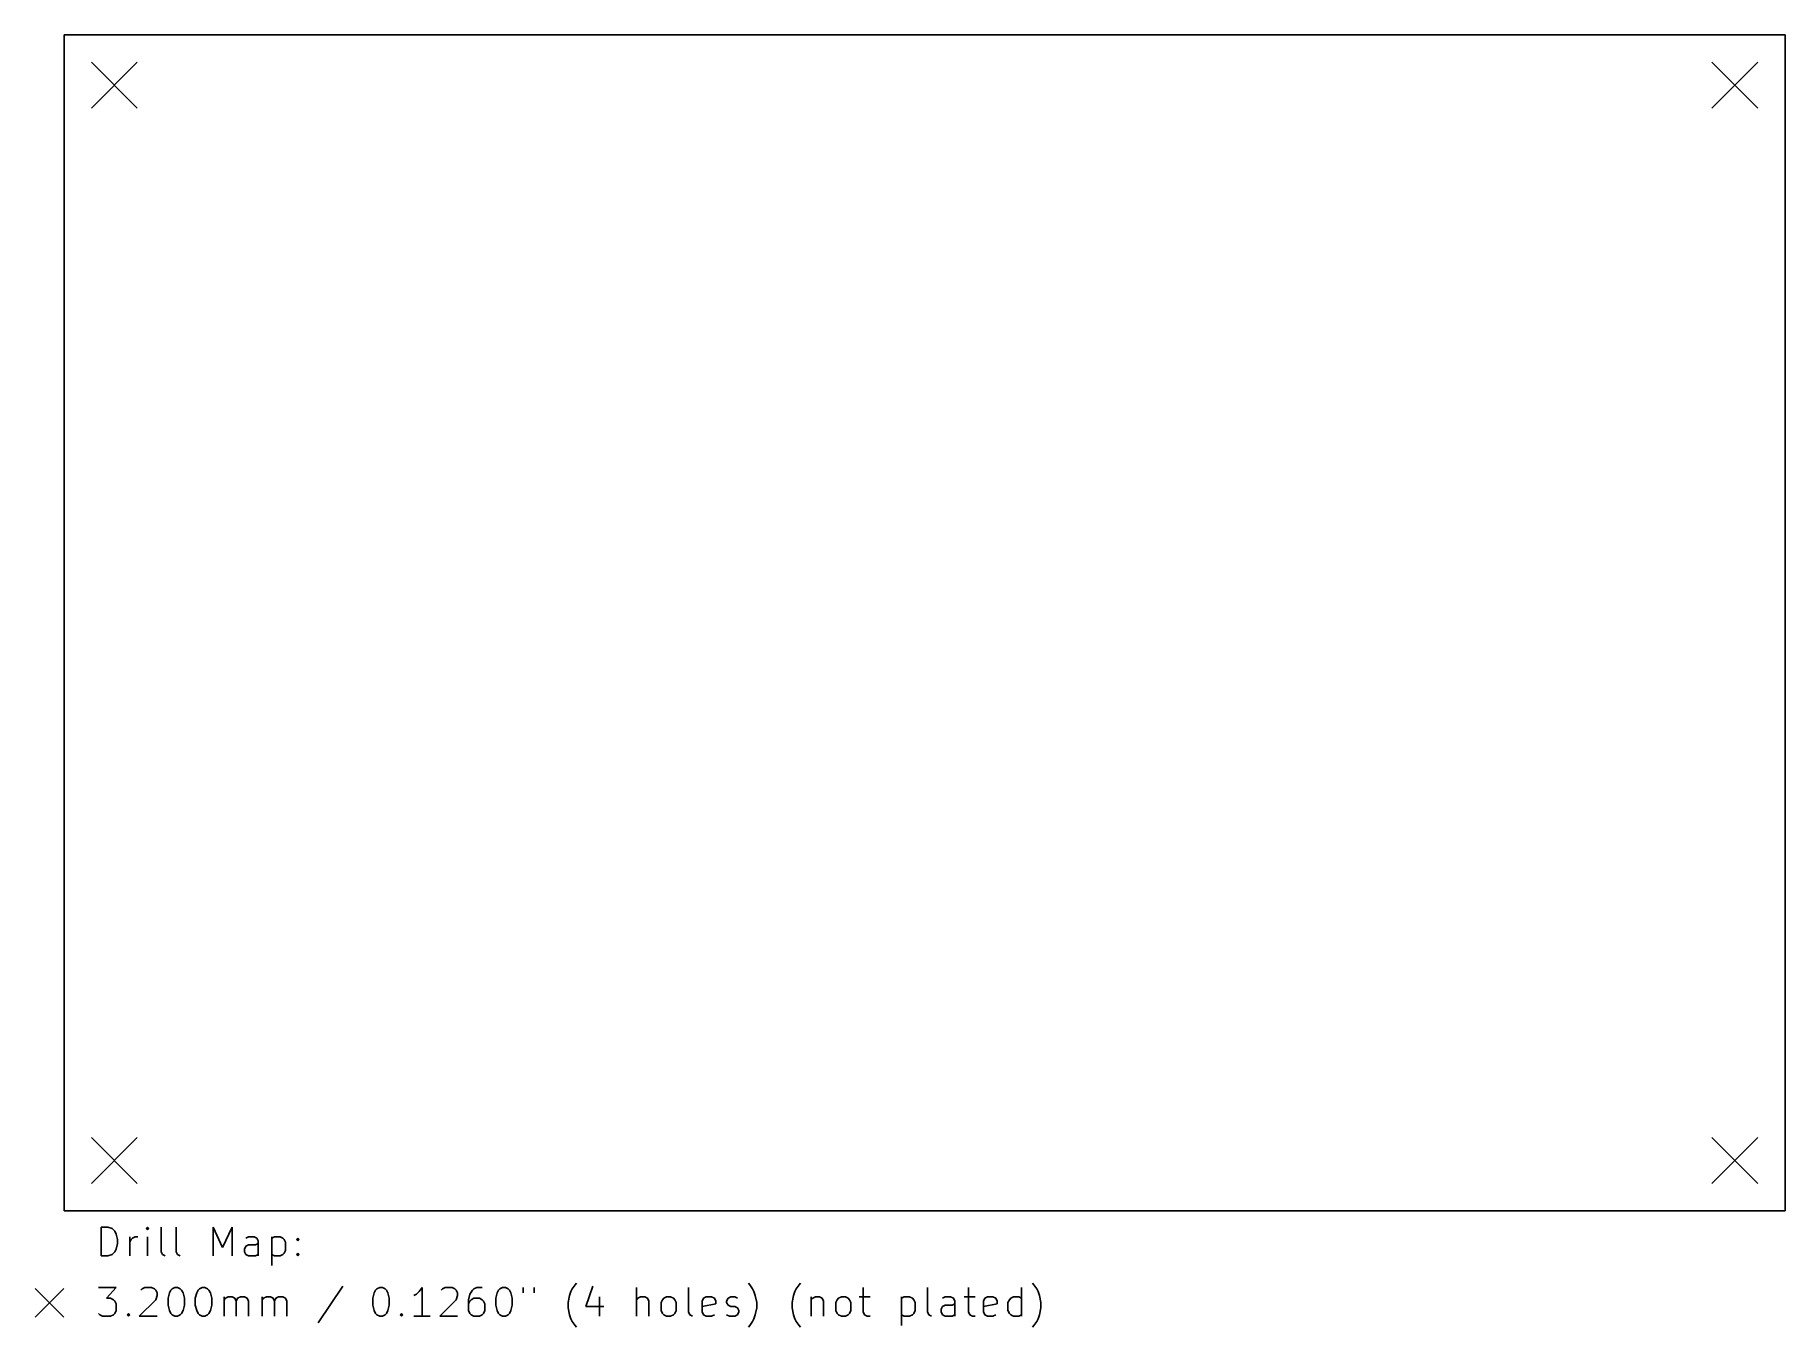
# Model space of a CAD drawing. Extents: x -6 to 117, y -14 to 76.
import ezdxf

# ---------------------------------------------------------------- set-up
doc = ezdxf.new("R2010")
doc.units = 0
doc.layers.add('BLACK', color=7, linetype='CONTINUOUS')

msp = doc.modelspace()

# ---------------------------------------------------------------- linework, layer by layer
at = {"layer": 'BLACK', "linetype": 'CONTINUOUS'}
for p, q in [((-3.475, 76.15), (116.525, 76.15)), ((-3.475, -5.855), (-3.475, 76.15)), ((116.525, 76.15), (116.525, -5.855)), ((-1.57, 74.25), (1.63, 71.05)), ((1.63, 74.25), (-1.57, 71.05)), ((111.43, 74.25), (114.63, 71.05)), ((114.63, 74.25), (111.43, 71.05)), ((-1.57, -0.75), (1.63, -3.95)), ((1.63, -0.75), (-1.57, -3.95)), ((111.43, -0.75), (114.63, -3.95)), ((114.63, -0.75), (111.43, -3.95)), ((116.525, -5.855), (-3.475, -5.855)), ((-0.892231, -8.994838), (-0.892231, -6.994838)), ((-0.892231, -6.994838), (-0.416041, -6.994838)), ((-0.416041, -6.994838), (-0.130326, -7.090076)), ((-0.130326, -7.090076), (0.060149, -7.280552)), ((0.060149, -7.280552), (0.155387, -7.471028)), ((2.345863, -6.994838), (2.250625, -7.090076)), ((2.250625, -7.090076), (2.345863, -7.185314)), ((2.441101, -7.090076), (2.345863, -6.994838)), ((2.345863, -6.994838), (2.345863, -7.185314)), ((2.345863, -7.185314), (2.441101, -7.090076)), ((3.298244, -8.709123), (3.298244, -6.994838)), ((4.345863, -8.709123), (4.345863, -6.994838)), ((6.917292, -8.994838), (6.917292, -6.994838)), ((6.917292, -6.994838), (7.583959, -8.423409)), ((7.583959, -8.423409), (8.250625, -6.994838)), ((8.250625, -6.994838), (8.250625, -8.994838)), ((0.155387, -8.518647), (0.060149, -8.709123)), ((0.155387, -7.471028), (0.250625, -7.85198)), ((0.250625, -8.137695), (0.155387, -8.518647)), ((0.250625, -7.85198), (0.250625, -8.137695)), ((1.107768, -8.994838), (1.107768, -7.661504)), ((1.107768, -8.042457), (1.203006, -7.85198)), ((1.203006, -7.85198), (1.298244, -7.756742)), ((1.298244, -7.756742), (1.48872, -7.661504)), ((1.48872, -7.661504), (1.679197, -7.661504)), ((2.345863, -8.994838), (2.345863, -7.661504)), ((9.107768, -8.518647), (9.203006, -8.328171)), ((9.107768, -8.709123), (9.107768, -8.518647)), ((9.393482, -7.661504), (9.203006, -7.756742)), ((9.203006, -8.328171), (9.393482, -8.232933)), ((9.774435, -7.661504), (9.393482, -7.661504)), ((9.393482, -8.232933), (9.869673, -8.232933)), ((9.964911, -7.756742), (9.774435, -7.661504)), ((9.869673, -8.232933), (10.060149, -8.137695)), ((10.060149, -7.947219), (9.964911, -7.756742)), ((10.060149, -8.994838), (10.060149, -7.947219)), ((11.01253, -7.661504), (11.01253, -9.661504)), ((11.01253, -7.756742), (11.203006, -7.661504)), ((11.203006, -7.661504), (11.583959, -7.661504)), ((11.583959, -7.661504), (11.774435, -7.756742)), ((11.774435, -7.756742), (11.869673, -7.85198)), ((11.869673, -7.85198), (11.964911, -8.042457)), ((11.964911, -8.042457), (11.964911, -8.613885)), ((12.726816, -7.85198), (12.822054, -7.756742)), ((12.822054, -7.947219), (12.726816, -7.85198)), ((12.822054, -7.756742), (12.917292, -7.85198)), ((12.822054, -7.756742), (12.822054, -7.947219)), ((12.917292, -7.85198), (12.822054, -7.947219)), ((-0.416041, -8.994838), (-0.892231, -8.994838)), ((-0.130326, -8.8996), (-0.416041, -8.994838)), ((0.060149, -8.709123), (-0.130326, -8.8996)), ((3.393482, -8.8996), (3.298244, -8.709123)), ((3.583958, -8.994838), (3.393482, -8.8996)), ((4.441101, -8.8996), (4.345863, -8.709123)), ((4.631577, -8.994838), (4.441101, -8.8996)), ((9.203006, -8.8996), (9.107768, -8.709123)), ((9.393482, -8.994838), (9.203006, -8.8996)), ((9.869673, -8.994838), (9.393482, -8.994838)), ((10.060149, -8.8996), (9.869673, -8.994838)), ((11.203006, -8.994838), (11.01253, -8.8996)), ((11.583959, -8.994838), (11.203006, -8.994838)), ((11.774435, -8.8996), (11.583959, -8.994838)), ((11.869673, -8.804361), (11.774435, -8.8996)), ((11.964911, -8.613885), (11.869673, -8.804361)), ((12.726816, -8.8996), (12.822054, -8.804361)), ((12.822054, -8.994838), (12.726816, -8.8996)), ((12.822054, -8.804361), (12.917292, -8.8996)), ((12.822054, -8.804361), (12.822054, -8.994838)), ((12.917292, -8.8996), (12.822054, -8.994838)), ((32.15539, -11.004361), (32.250629, -10.909123)), ((44.345868, -11.004361), (44.25063, -10.909123)), ((47.774439, -11.004361), (47.869678, -10.909123)), ((64.155393, -11.004361), (64.060155, -10.909123)), ((-5.5, -11.28), (-3.5, -13.28)), ((-3.5, -11.28), (-5.5, -13.28)), ((-1.082707, -11.194838), (0.155387, -11.194838)), ((0.155387, -11.194838), (-0.511279, -11.956742)), ((-0.511279, -11.956742), (-0.225564, -11.956742)), ((-0.225564, -11.956742), (-0.035088, -12.05198)), ((-0.035088, -12.05198), (0.060149, -12.147219)), ((0.060149, -12.147219), (0.155387, -12.337695)), ((2.917292, -12.05198), (1.774435, -13.194838)), ((1.869673, -11.385314), (1.964911, -11.290076)), ((1.964911, -11.290076), (2.155387, -11.194838)), ((2.155387, -11.194838), (2.631578, -11.194838)), ((2.631578, -11.194838), (2.822054, -11.290076)), ((2.822054, -11.290076), (2.917292, -11.385314)), ((2.917292, -11.385314), (3.01253, -11.57579)), ((3.01253, -11.766266), (2.917292, -12.05198)), ((3.01253, -11.57579), (3.01253, -11.766266)), ((3.774435, -11.956742), (3.869673, -11.57579)), ((3.774435, -12.432933), (3.774435, -11.956742)), ((3.869673, -11.57579), (3.964911, -11.385314)), ((3.964911, -11.385314), (4.060149, -11.290076)), ((4.060149, -11.290076), (4.250625, -11.194838)), ((4.250625, -11.194838), (4.441102, -11.194838)), ((4.441102, -11.194838), (4.631578, -11.290076)), ((4.631578, -11.290076), (4.726816, -11.385314)), ((4.726816, -11.385314), (4.822054, -11.57579)), ((4.822054, -11.57579), (4.917292, -11.956742)), ((4.917292, -11.956742), (4.917292, -12.432933)), ((5.679197, -11.956742), (5.774435, -11.57579)), ((5.679197, -12.432933), (5.679197, -11.956742)), ((5.774435, -11.57579), (5.869673, -11.385314)), ((5.869673, -11.385314), (5.964911, -11.290076)), ((5.964911, -11.290076), (6.155387, -11.194838)), ((6.155387, -11.194838), (6.345864, -11.194838)), ((6.345864, -11.194838), (6.53634, -11.290076)), ((6.53634, -11.290076), (6.631578, -11.385314)), ((6.631578, -11.385314), (6.726816, -11.57579)), ((6.726816, -11.57579), (6.822054, -11.956742)), ((6.822054, -11.956742), (6.822054, -12.432933)), ((7.679197, -13.194838), (7.679197, -11.861504)), ((7.679197, -12.05198), (7.774435, -11.956742)), ((7.774435, -11.956742), (7.964911, -11.861504)), ((7.964911, -11.861504), (8.250626, -11.861504)), ((8.250626, -11.861504), (8.441102, -11.956742)), ((8.441102, -11.956742), (8.53634, -12.147219)), ((8.53634, -12.147219), (8.631578, -11.956742)), ((8.53634, -12.147219), (8.53634, -13.194838)), ((8.631578, -11.956742), (8.822054, -11.861504)), ((8.822054, -11.861504), (9.107768, -11.861504)), ((9.107768, -11.861504), (9.298245, -11.956742)), ((9.298245, -11.956742), (9.393483, -12.147219)), ((9.393483, -12.147219), (9.393483, -13.194838)), ((10.345864, -13.194838), (10.345864, -11.861504)), ((10.345864, -12.05198), (10.441102, -11.956742)), ((10.441102, -11.956742), (10.631578, -11.861504)), ((10.631578, -11.861504), (10.917293, -11.861504)), ((10.917293, -11.861504), (11.107769, -11.956742)), ((11.107769, -11.956742), (11.203007, -12.147219)), ((11.203007, -12.147219), (11.298245, -11.956742)), ((11.203007, -12.147219), (11.203007, -13.194838)), ((11.298245, -11.956742), (11.488721, -11.861504)), ((11.488721, -11.861504), (11.774435, -11.861504)), ((11.774435, -11.861504), (11.964912, -11.956742)), ((11.964912, -11.956742), (12.06015, -12.147219)), ((12.06015, -12.147219), (12.06015, -13.194838)), ((15.964912, -11.0996), (14.250627, -13.671028)), ((18.060151, -11.956742), (18.155389, -11.57579)), ((18.060151, -12.432933), (18.060151, -11.956742)), ((18.155389, -11.57579), (18.250627, -11.385314)), ((18.250627, -11.385314), (18.345865, -11.290076)), ((18.345865, -11.290076), (18.536341, -11.194838)), ((18.536341, -11.194838), (18.726818, -11.194838)), ((18.726818, -11.194838), (18.917294, -11.290076)), ((18.917294, -11.290076), (19.012532, -11.385314)), ((19.012532, -11.385314), (19.10777, -11.57579)), ((19.10777, -11.57579), (19.203008, -11.956742)), ((19.203008, -11.956742), (19.203008, -12.432933)), ((21.10777, -11.671028), (20.917294, -11.766266)), ((21.298246, -11.480552), (21.10777, -11.671028)), ((21.488722, -11.194838), (21.298246, -11.480552)), ((21.488722, -13.194838), (21.488722, -11.194838)), ((23.869675, -12.05198), (22.726818, -13.194838)), ((22.822056, -11.385314), (22.917294, -11.290076)), ((22.917294, -11.290076), (23.10777, -11.194838)), ((23.10777, -11.194838), (23.583961, -11.194838)), ((23.583961, -11.194838), (23.774437, -11.290076)), ((23.774437, -11.290076), (23.869675, -11.385314)), ((23.869675, -11.385314), (23.964913, -11.57579)), ((23.964913, -11.766266), (23.869675, -12.05198)), ((23.964913, -11.57579), (23.964913, -11.766266)), ((24.822056, -11.671028), (24.726818, -12.05198)), ((24.726818, -12.05198), (24.726818, -12.813885)), ((24.822056, -12.147219), (24.726818, -12.337695)), ((25.012532, -11.385314), (24.822056, -11.671028)), ((24.917294, -12.05198), (24.822056, -12.147219)), ((25.10777, -11.956742), (24.917294, -12.05198)), ((25.10777, -11.290076), (25.012532, -11.385314)), ((25.298246, -11.194838), (25.10777, -11.290076)), ((25.488723, -11.956742), (25.10777, -11.956742)), ((25.679199, -11.194838), (25.298246, -11.194838)), ((25.679199, -12.05198), (25.488723, -11.956742)), ((25.774437, -12.147219), (25.679199, -12.05198)), ((25.869675, -12.337695), (25.774437, -12.147219)), ((26.63158, -11.956742), (26.726818, -11.57579)), ((26.63158, -12.432933), (26.63158, -11.956742)), ((26.726818, -11.57579), (26.822056, -11.385314)), ((26.822056, -11.385314), (26.917294, -11.290076)), ((26.917294, -11.290076), (27.10777, -11.194838)), ((27.10777, -11.194838), (27.298247, -11.194838)), ((27.298247, -11.194838), (27.488723, -11.290076)), ((27.488723, -11.290076), (27.583961, -11.385314)), ((27.583961, -11.385314), (27.679199, -11.57579)), ((27.679199, -11.57579), (27.774437, -11.956742)), ((27.774437, -11.956742), (27.774437, -12.432933)), ((28.536342, -11.194838), (28.536342, -11.57579)), ((29.298247, -11.194838), (29.298247, -11.57579)), ((31.6792, -12.242457), (31.774438, -11.766266)), ((31.774438, -11.766266), (31.869676, -11.480552)), ((31.869676, -11.480552), (31.964914, -11.290076)), ((31.964914, -11.290076), (32.15539, -11.004361)), ((33.393485, -11.0996), (32.917295, -12.528171)), ((33.869676, -11.861504), (33.869676, -13.194838)), ((36.441105, -13.194838), (36.441105, -11.194838)), ((36.536343, -11.956742), (36.441105, -12.05198)), ((36.726819, -11.861504), (36.536343, -11.956742)), ((37.012534, -11.861504), (36.726819, -11.861504)), ((37.20301, -11.956742), (37.012534, -11.861504)), ((37.298248, -12.147219), (37.20301, -11.956742)), ((37.298248, -13.194838), (37.298248, -12.147219)), ((38.155391, -12.242457), (38.250629, -12.05198)), ((38.250629, -12.05198), (38.345867, -11.956742)), ((38.345867, -11.956742), (38.536343, -11.861504)), ((38.536343, -11.861504), (38.822058, -11.861504)), ((38.822058, -11.861504), (39.012534, -11.956742)), ((39.012534, -11.956742), (39.107772, -12.05198)), ((39.107772, -12.05198), (39.20301, -12.242457)), ((40.060153, -12.909123), (40.060153, -11.194838)), ((41.012534, -12.147219), (41.107772, -11.956742)), ((41.012534, -12.909123), (41.012534, -12.147219)), ((41.107772, -11.956742), (41.298248, -11.861504)), ((41.298248, -11.861504), (41.679201, -11.861504)), ((41.679201, -11.861504), (41.869677, -11.956742)), ((41.869677, -11.956742), (41.964915, -12.147219)), ((41.964915, -12.147219), (41.964915, -12.337695)), ((42.72682, -12.147219), (42.822058, -11.956742)), ((42.72682, -12.242457), (42.72682, -12.147219)), ((42.822058, -11.956742), (43.012534, -11.861504)), ((43.012534, -11.861504), (43.298248, -11.861504)), ((43.298248, -11.861504), (43.488725, -11.956742)), ((44.536344, -11.290076), (44.345868, -11.004361)), ((44.631582, -11.480552), (44.536344, -11.290076)), ((44.72682, -11.766266), (44.631582, -11.480552)), ((44.822058, -12.242457), (44.72682, -11.766266)), ((47.298249, -12.242457), (47.393487, -11.766266)), ((47.393487, -11.766266), (47.488725, -11.480552)), ((47.488725, -11.480552), (47.583963, -11.290076)), ((47.583963, -11.290076), (47.774439, -11.004361)), ((48.631582, -11.861504), (48.631582, -13.194838)), ((48.631582, -12.05198), (48.72682, -11.956742)), ((48.72682, -11.956742), (48.917296, -11.861504)), ((48.917296, -11.861504), (49.203011, -11.861504)), ((49.203011, -11.861504), (49.393487, -11.956742)), ((49.393487, -11.956742), (49.488725, -12.147219)), ((49.488725, -12.147219), (49.488725, -13.194838)), ((50.345868, -12.242457), (50.441106, -12.05198)), ((50.441106, -12.05198), (50.536344, -11.956742)), ((50.536344, -11.956742), (50.72682, -11.861504)), ((50.72682, -11.861504), (51.012535, -11.861504)), ((51.012535, -11.861504), (51.203011, -11.956742)), ((51.203011, -11.956742), (51.298249, -12.05198)), ((51.298249, -12.05198), (51.393487, -12.242457)), ((51.964916, -11.861504), (52.72682, -11.861504)), ((52.25063, -11.194838), (52.25063, -12.909123)), ((54.917297, -11.861504), (54.917297, -13.861504)), ((54.917297, -11.956742), (55.107773, -11.861504)), ((55.107773, -11.861504), (55.488726, -11.861504)), ((55.488726, -11.861504), (55.679202, -11.956742)), ((55.679202, -11.956742), (55.77444, -12.05198)), ((55.77444, -12.05198), (55.869678, -12.242457)), ((56.726821, -12.909123), (56.726821, -11.194838)), ((57.964916, -11.861504), (57.77444, -11.956742)), ((58.345869, -11.861504), (57.964916, -11.861504)), ((58.536345, -11.956742), (58.345869, -11.861504)), ((58.631583, -12.147219), (58.536345, -11.956742)), ((58.631583, -13.194838), (58.631583, -12.147219)), ((59.29825, -11.861504), (60.060154, -11.861504)), ((59.583964, -11.194838), (59.583964, -12.909123)), ((60.631583, -12.147219), (60.726821, -11.956742)), ((60.631583, -12.909123), (60.631583, -12.147219)), ((60.726821, -11.956742), (60.917297, -11.861504)), ((60.917297, -11.861504), (61.29825, -11.861504)), ((61.29825, -11.861504), (61.488726, -11.956742)), ((61.488726, -11.956742), (61.583964, -12.147219)), ((61.583964, -12.147219), (61.583964, -12.337695)), ((62.345869, -12.242457), (62.441107, -12.05198)), ((62.441107, -12.05198), (62.536345, -11.956742)), ((62.536345, -11.956742), (62.726821, -11.861504)), ((62.726821, -11.861504), (63.107774, -11.861504)), ((63.107774, -11.861504), (63.29825, -11.956742)), ((63.29825, -13.194838), (63.29825, -11.194838)), ((64.345869, -11.290076), (64.155393, -11.004361)), ((64.441107, -11.480552), (64.345869, -11.290076)), ((64.536345, -11.766266), (64.441107, -11.480552)), ((64.631583, -12.242457), (64.536345, -11.766266)), ((-0.987469, -13.0996), (-1.082707, -13.004361)), ((-0.796993, -13.194838), (-0.987469, -13.0996)), ((-0.225564, -13.194838), (-0.796993, -13.194838)), ((-0.035088, -13.0996), (-0.225564, -13.194838)), ((0.060149, -13.004361), (-0.035088, -13.0996)), ((0.155387, -12.813885), (0.060149, -13.004361)), ((0.155387, -12.337695), (0.155387, -12.813885)), ((0.917292, -13.0996), (1.01253, -13.004361)), ((1.01253, -13.194838), (0.917292, -13.0996)), ((1.01253, -13.004361), (1.107768, -13.0996)), ((1.01253, -13.004361), (1.01253, -13.194838)), ((1.107768, -13.0996), (1.01253, -13.194838)), ((1.774435, -13.194838), (3.01253, -13.194838)), ((3.869673, -12.813885), (3.774435, -12.432933)), ((3.964911, -13.004361), (3.869673, -12.813885)), ((4.060149, -13.0996), (3.964911, -13.004361)), ((4.250625, -13.194838), (4.060149, -13.0996)), ((4.441102, -13.194838), (4.250625, -13.194838)), ((4.631578, -13.0996), (4.441102, -13.194838)), ((4.726816, -13.004361), (4.631578, -13.0996)), ((4.822054, -12.813885), (4.726816, -13.004361)), ((4.917292, -12.432933), (4.822054, -12.813885)), ((5.774435, -12.813885), (5.679197, -12.432933)), ((5.869673, -13.004361), (5.774435, -12.813885)), ((5.964911, -13.0996), (5.869673, -13.004361)), ((6.155387, -13.194838), (5.964911, -13.0996)), ((6.345864, -13.194838), (6.155387, -13.194838)), ((6.53634, -13.0996), (6.345864, -13.194838)), ((6.631578, -13.004361), (6.53634, -13.0996)), ((6.726816, -12.813885), (6.631578, -13.004361)), ((6.822054, -12.432933), (6.726816, -12.813885)), ((18.155389, -12.813885), (18.060151, -12.432933)), ((18.250627, -13.004361), (18.155389, -12.813885)), ((18.345865, -13.0996), (18.250627, -13.004361)), ((18.536341, -13.194838), (18.345865, -13.0996)), ((18.726818, -13.194838), (18.536341, -13.194838)), ((18.917294, -13.0996), (18.726818, -13.194838)), ((19.012532, -13.004361), (18.917294, -13.0996)), ((19.10777, -12.813885), (19.012532, -13.004361)), ((19.203008, -12.432933), (19.10777, -12.813885)), ((19.964913, -13.0996), (20.060151, -13.004361)), ((20.060151, -13.194838), (19.964913, -13.0996)), ((20.060151, -13.004361), (20.155389, -13.0996)), ((20.060151, -13.004361), (20.060151, -13.194838)), ((20.155389, -13.0996), (20.060151, -13.194838)), ((22.060151, -13.194838), (20.917294, -13.194838)), ((22.726818, -13.194838), (23.964913, -13.194838)), ((24.726818, -12.813885), (24.822056, -13.004361)), ((24.822056, -13.004361), (24.917294, -13.0996)), ((24.917294, -13.0996), (25.10777, -13.194838)), ((25.10777, -13.194838), (25.488723, -13.194838)), ((25.488723, -13.194838), (25.679199, -13.0996)), ((25.679199, -13.0996), (25.774437, -13.004361)), ((25.774437, -13.004361), (25.869675, -12.813885)), ((25.869675, -12.813885), (25.869675, -12.337695)), ((26.726818, -12.813885), (26.63158, -12.432933)), ((26.822056, -13.004361), (26.726818, -12.813885)), ((26.917294, -13.0996), (26.822056, -13.004361)), ((27.10777, -13.194838), (26.917294, -13.0996)), ((27.298247, -13.194838), (27.10777, -13.194838)), ((27.488723, -13.0996), (27.298247, -13.194838)), ((27.583961, -13.004361), (27.488723, -13.0996)), ((27.679199, -12.813885), (27.583961, -13.004361)), ((27.774437, -12.432933), (27.679199, -12.813885)), ((31.6792, -12.623409), (31.6792, -12.242457)), ((31.774438, -13.0996), (31.6792, -12.623409)), ((31.869676, -13.385314), (31.774438, -13.0996)), ((31.964914, -13.57579), (31.869676, -13.385314)), ((32.917295, -12.528171), (34.15539, -12.528171)), ((38.155391, -12.813885), (38.155391, -12.242457)), ((38.250629, -13.004361), (38.155391, -12.813885)), ((38.345867, -13.0996), (38.250629, -13.004361)), ((38.536343, -13.194838), (38.345867, -13.0996)), ((38.822058, -13.194838), (38.536343, -13.194838)), ((39.012534, -13.0996), (38.822058, -13.194838)), ((39.107772, -13.004361), (39.012534, -13.0996)), ((39.20301, -12.813885), (39.107772, -13.004361)), ((39.20301, -12.242457), (39.20301, -12.813885)), ((40.155391, -13.0996), (40.060153, -12.909123)), ((40.345867, -13.194838), (40.155391, -13.0996)), ((41.964915, -12.337695), (41.012534, -12.528171)), ((41.107772, -13.0996), (41.012534, -12.909123)), ((41.298248, -13.194838), (41.107772, -13.0996)), ((41.679201, -13.194838), (41.298248, -13.194838)), ((41.869677, -13.0996), (41.679201, -13.194838)), ((42.822058, -12.432933), (42.72682, -12.242457)), ((42.72682, -13.0996), (42.917296, -13.194838)), ((43.012534, -12.528171), (42.822058, -12.432933)), ((42.917296, -13.194838), (43.298248, -13.194838)), ((43.298248, -12.528171), (43.012534, -12.528171)), ((43.488725, -12.623409), (43.298248, -12.528171)), ((43.298248, -13.194838), (43.488725, -13.0996)), ((43.583963, -12.813885), (43.488725, -12.623409)), ((43.488725, -13.0996), (43.583963, -12.909123)), ((43.583963, -12.909123), (43.583963, -12.813885)), ((44.536344, -13.57579), (44.631582, -13.385314)), ((44.631582, -13.385314), (44.72682, -13.0996)), ((44.72682, -13.0996), (44.822058, -12.623409)), ((44.822058, -12.623409), (44.822058, -12.242457)), ((47.298249, -12.623409), (47.298249, -12.242457)), ((47.393487, -13.0996), (47.298249, -12.623409)), ((47.488725, -13.385314), (47.393487, -13.0996)), ((47.583963, -13.57579), (47.488725, -13.385314)), ((50.345868, -12.813885), (50.345868, -12.242457)), ((50.441106, -13.004361), (50.345868, -12.813885)), ((50.536344, -13.0996), (50.441106, -13.004361)), ((50.72682, -13.194838), (50.536344, -13.0996)), ((51.012535, -13.194838), (50.72682, -13.194838)), ((51.203011, -13.0996), (51.012535, -13.194838)), ((51.298249, -13.004361), (51.203011, -13.0996)), ((51.393487, -12.813885), (51.298249, -13.004361)), ((51.393487, -12.242457), (51.393487, -12.813885)), ((52.25063, -12.909123), (52.345868, -13.0996)), ((52.345868, -13.0996), (52.536344, -13.194838)), ((52.536344, -13.194838), (52.72682, -13.194838)), ((55.107773, -13.194838), (54.917297, -13.0996)), ((55.488726, -13.194838), (55.107773, -13.194838)), ((55.679202, -13.0996), (55.488726, -13.194838)), ((55.77444, -13.004361), (55.679202, -13.0996)), ((55.869678, -12.813885), (55.77444, -13.004361)), ((55.869678, -12.242457), (55.869678, -12.813885)), ((56.822059, -13.0996), (56.726821, -12.909123)), ((57.012535, -13.194838), (56.822059, -13.0996)), ((57.679202, -12.718647), (57.77444, -12.528171)), ((57.679202, -12.909123), (57.679202, -12.718647)), ((57.77444, -13.0996), (57.679202, -12.909123)), ((57.77444, -12.528171), (57.964916, -12.432933)), ((57.964916, -13.194838), (57.77444, -13.0996)), ((57.964916, -12.432933), (58.441107, -12.432933)), ((58.441107, -13.194838), (57.964916, -13.194838)), ((58.441107, -12.432933), (58.631583, -12.337695)), ((58.631583, -13.0996), (58.441107, -13.194838)), ((59.583964, -12.909123), (59.679202, -13.0996)), ((59.679202, -13.0996), (59.869678, -13.194838)), ((59.869678, -13.194838), (60.060154, -13.194838)), ((61.583964, -12.337695), (60.631583, -12.528171)), ((60.726821, -13.0996), (60.631583, -12.909123)), ((60.917297, -13.194838), (60.726821, -13.0996)), ((61.29825, -13.194838), (60.917297, -13.194838)), ((61.488726, -13.0996), (61.29825, -13.194838)), ((62.345869, -12.813885), (62.345869, -12.242457)), ((62.441107, -13.004361), (62.345869, -12.813885)), ((62.536345, -13.0996), (62.441107, -13.004361)), ((62.726821, -13.194838), (62.536345, -13.0996)), ((63.107774, -13.194838), (62.726821, -13.194838)), ((63.29825, -13.0996), (63.107774, -13.194838)), ((64.345869, -13.57579), (64.441107, -13.385314)), ((64.441107, -13.385314), (64.536345, -13.0996)), ((64.536345, -13.0996), (64.631583, -12.623409)), ((64.631583, -12.623409), (64.631583, -12.242457)), ((32.15539, -13.861504), (31.964914, -13.57579)), ((32.250629, -13.956742), (32.15539, -13.861504)), ((44.25063, -13.956742), (44.345868, -13.861504)), ((44.345868, -13.861504), (44.536344, -13.57579)), ((47.774439, -13.861504), (47.583963, -13.57579)), ((47.869678, -13.956742), (47.774439, -13.861504)), ((64.060155, -13.956742), (64.155393, -13.861504)), ((64.155393, -13.861504), (64.345869, -13.57579))]:
    msp.add_line(p, q, dxfattribs=at)

doc.saveas('drawing.dxf')
